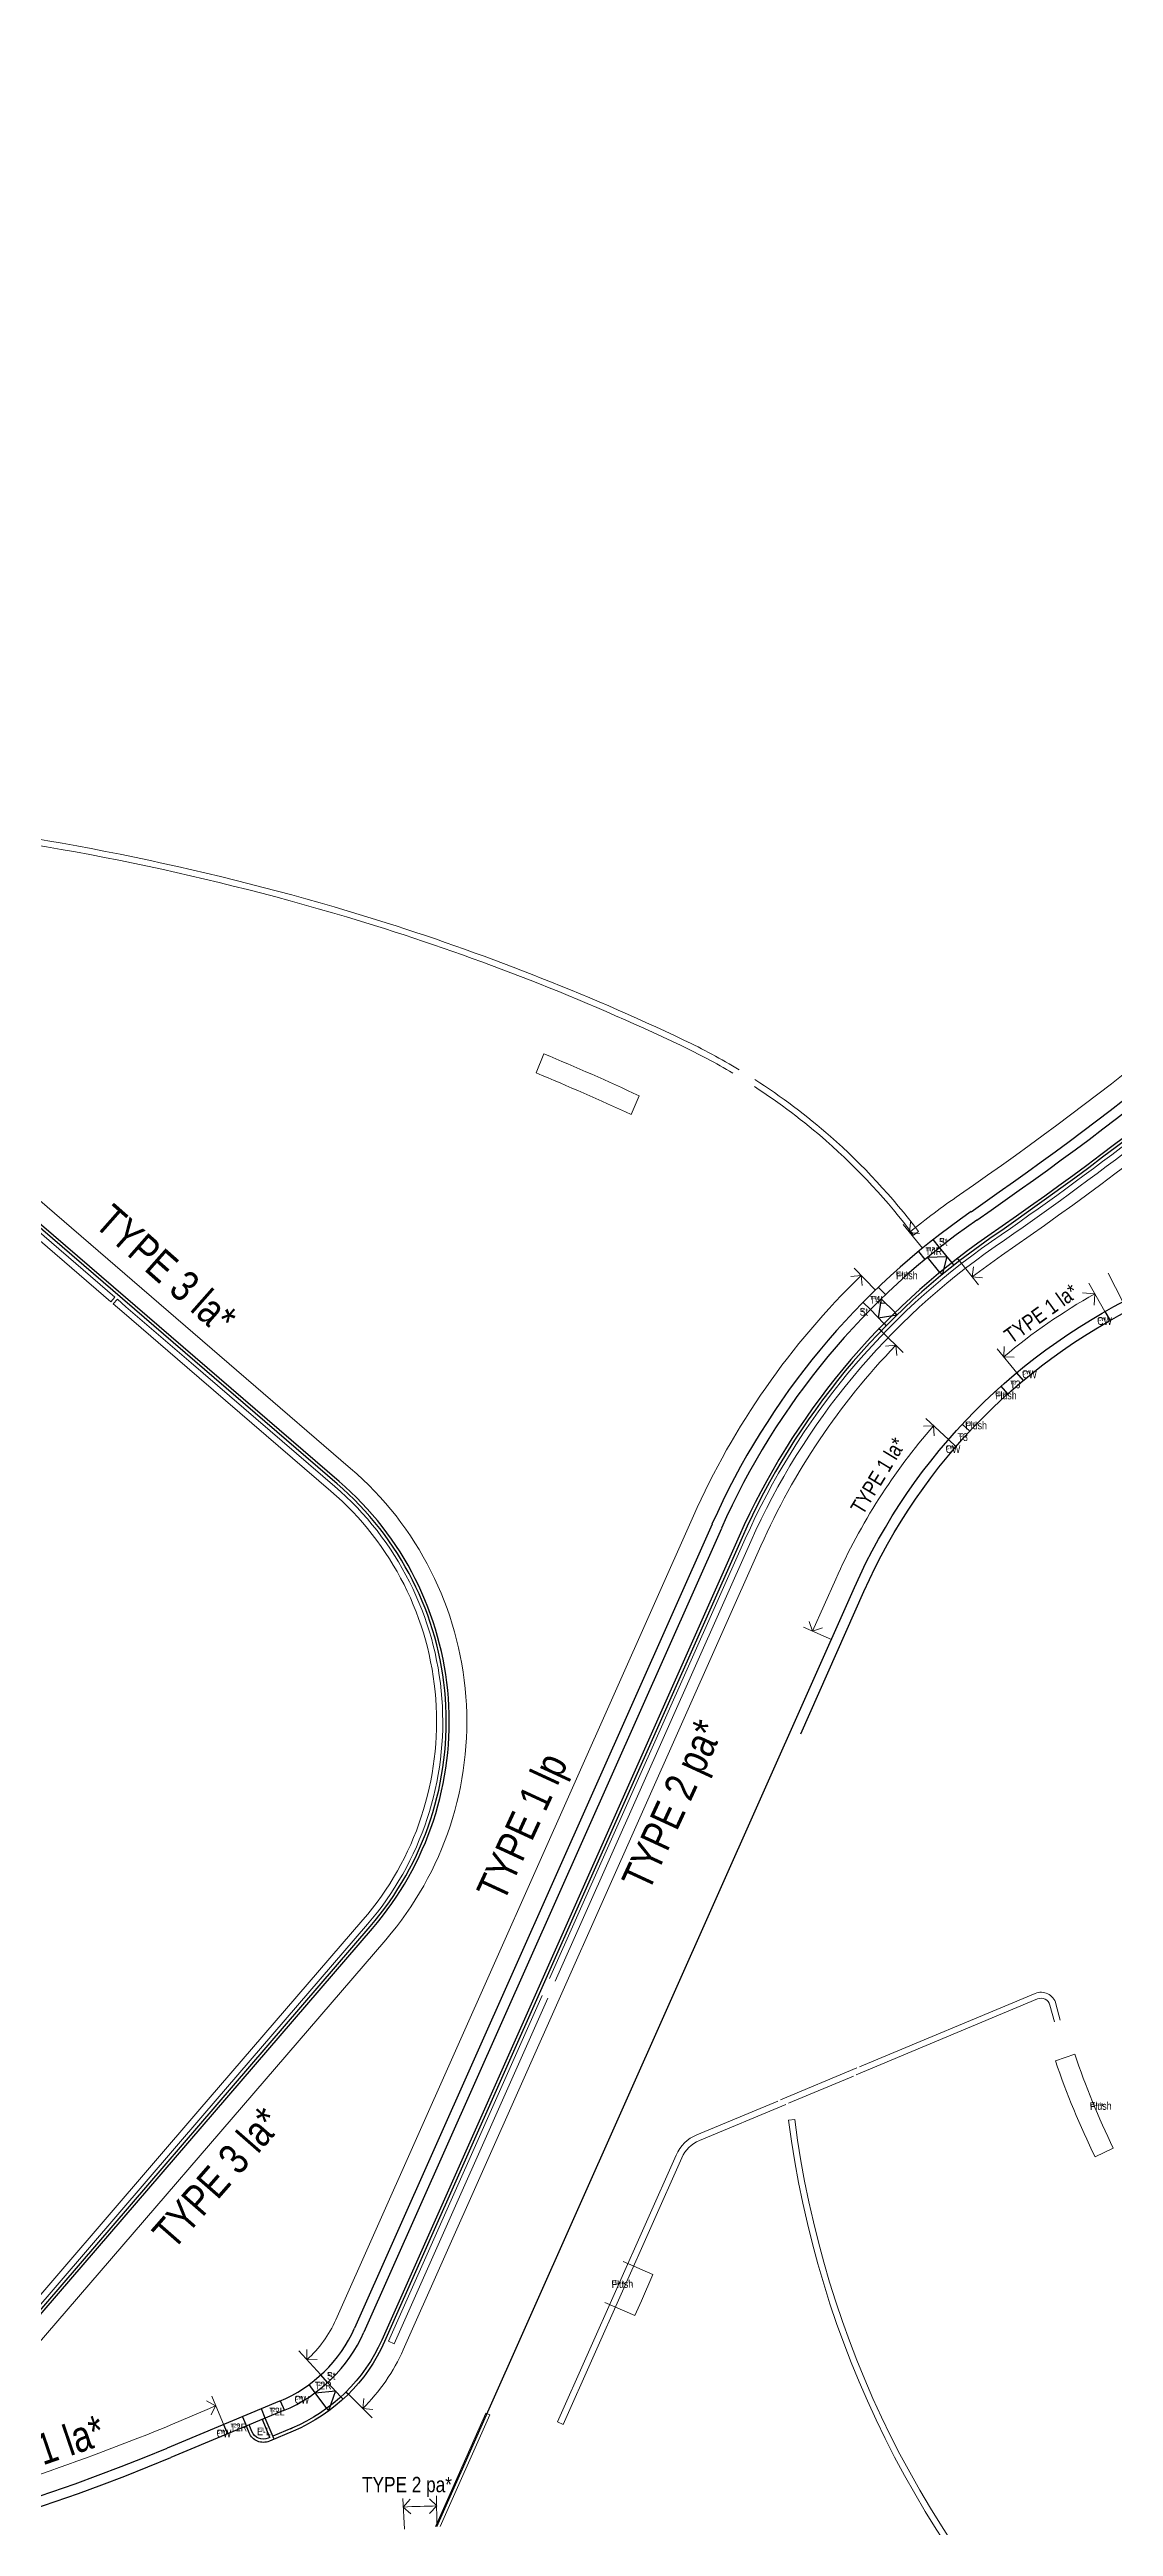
# Model space of a CAD drawing. Extents: x 832756 to 834508, y 817753 to 818399.
# Drawn here: x 834050.4 to 834102.2, y 817814.3 to 817935.1 of the extents above; entities that cross this region are included whole.
import ezdxf

# ---------------------------------------------------------------- set-up
doc = ezdxf.new("R2010")
doc.units = 0
doc.header["$MEASUREMENT"] = 0
doc.linetypes.add('ACAD_ISO02W100', pattern=[15, 12, -3])
for name, color, linetype, lineweight in [('000-PAV-Concrete-b', 1, 'Continuous', 25), ('000-PAV-Reused tiles-b', 3, 'Continuous', 15), ('000-West8 - Transition pieces', 2, 'Continuous', 30), ('000-West8 - Transition pieces @ 0.25', 2, 'Continuous', 30), ('000-West8 - Transition pieces @ 0.5', 2, 'Continuous', 30), ('020-gutter-b-a', 8, 'ACAD_ISO02W100', 9), ('KERBS TYPE', 3, 'Continuous', 0)]:
    doc.layers.add(name, color=color, linetype=linetype, lineweight=lineweight)
doc.styles.add('base plan(mm)$0$SWIS721 LT', font='swiss.ttf')
doc.styles.add('W8 TOPO wkcd', font='swissc.ttf', dxfattribs={"height": 1.1})
doc.linetypes.add('FENCELINE1', pattern='A,6.35,-2.54,[133,ltypeshp.shx,S=2.54,R=0,X=-2.54,Y=0],-2.54,25.4', length=36.83)

# ---------------------------------------------------------------- blocks, each defined once
blk = doc.blocks.new('*U143')
at = {"layer": '000-West8 - Transition pieces @ 0.25', "insert": (0, 0), "char_height": 0.188, "attachment_point": 1, "style": 'W8 TOPO wkcd'}
blk.add_mtext_dynamic_manual_height_columns('CW', width=0.3732, gutter_width=1.38, heights=[0.202], dxfattribs=at)
at = {"layer": '000-West8 - Transition pieces @ 0.5', "insert": (0, 0), "char_height": 0.375, "attachment_point": 1, "style": 'W8 TOPO wkcd'}
blk.add_mtext_dynamic_manual_height_columns('CW', width=0.7465, gutter_width=2.75, heights=[0.405], dxfattribs=at)
blk = doc.blocks.new('CW')
at = {"layer": '000-West8 - Transition pieces'}
blk.add_blockref('*U143', (0, 0), dxfattribs=at)
blk = doc.blocks.new('*U138')
at = {"layer": '000-West8 - Transition pieces @ 0.25', "insert": (0, 0), "char_height": 0.188, "attachment_point": 1, "style": 'W8 TOPO wkcd'}
blk.add_mtext_dynamic_manual_height_columns('Flush', width=0.3732, gutter_width=1.38, heights=[0.202], dxfattribs=at)
at = {"layer": '000-West8 - Transition pieces @ 0.5', "insert": (0, 0), "char_height": 0.375, "attachment_point": 1, "style": 'W8 TOPO wkcd'}
blk.add_mtext_dynamic_manual_height_columns('Flush', width=0.7465, gutter_width=2.75, heights=[0.405], dxfattribs=at)
blk = doc.blocks.new('Flush')
at = {"layer": '000-West8 - Transition pieces'}
blk.add_blockref('*U138', (0, 0), dxfattribs=at)
blk = doc.blocks.new('*U154')
at = {"layer": '000-West8 - Transition pieces @ 0.25', "insert": (0, 0), "char_height": 0.188, "attachment_point": 1, "style": 'W8 TOPO wkcd'}
blk.add_mtext_dynamic_manual_height_columns('T3', width=0.3732, gutter_width=1.38, heights=[0.202], dxfattribs=at)
at = {"layer": '000-West8 - Transition pieces @ 0.5', "insert": (0, 0), "char_height": 0.375, "attachment_point": 1, "style": 'W8 TOPO wkcd'}
blk.add_mtext_dynamic_manual_height_columns('T3', width=0.7465, gutter_width=2.75, heights=[0.405], dxfattribs=at)
blk = doc.blocks.new('T3')
at = {"layer": '000-West8 - Transition pieces'}
blk.add_blockref('*U154', (0, 0), dxfattribs=at)
blk = doc.blocks.new('*U137')
at = {"layer": '000-West8 - Transition pieces @ 0.25', "insert": (0, 0), "char_height": 0.188, "attachment_point": 1, "style": 'W8 TOPO wkcd'}
blk.add_mtext_dynamic_manual_height_columns('St', width=0.3732, gutter_width=1.38, heights=[0.202], dxfattribs=at)
at = {"layer": '000-West8 - Transition pieces @ 0.5', "insert": (0, 0), "char_height": 0.375, "attachment_point": 1, "style": 'W8 TOPO wkcd'}
blk.add_mtext_dynamic_manual_height_columns('St', width=0.7465, gutter_width=2.75, heights=[0.405], dxfattribs=at)
blk = doc.blocks.new('St')
at = {"layer": '000-West8 - Transition pieces'}
blk.add_blockref('*U137', (0, 0), dxfattribs=at)
blk = doc.blocks.new('*U155')
at = {"layer": '000-West8 - Transition pieces @ 0.25', "insert": (0, 0), "char_height": 0.188, "attachment_point": 1, "style": 'W8 TOPO wkcd'}
blk.add_mtext_dynamic_manual_height_columns('T4L', width=0.3989, gutter_width=1.38, heights=[0.205], dxfattribs=at)
at = {"layer": '000-West8 - Transition pieces @ 0.5', "insert": (0, 0), "char_height": 0.375, "attachment_point": 1, "style": 'W8 TOPO wkcd'}
blk.add_mtext_dynamic_manual_height_columns('T4L', width=0.7978, gutter_width=2.75, heights=[0.411], dxfattribs=at)
blk = doc.blocks.new('T4L')
at = {"layer": '000-West8 - Transition pieces'}
blk.add_blockref('*U155', (0, 0), dxfattribs=at)
blk = doc.blocks.new('*U149')
at = {"layer": '000-West8 - Transition pieces @ 0.25', "insert": (0, 0), "char_height": 0.188, "attachment_point": 1, "style": 'W8 TOPO wkcd'}
blk.add_mtext_dynamic_manual_height_columns('T4R', width=0.3989, gutter_width=1.38, heights=[0.205], dxfattribs=at)
at = {"layer": '000-West8 - Transition pieces @ 0.5', "insert": (0, 0), "char_height": 0.375, "attachment_point": 1, "style": 'W8 TOPO wkcd'}
blk.add_mtext_dynamic_manual_height_columns('T4R', width=0.7978, gutter_width=2.75, heights=[0.411], dxfattribs=at)
blk = doc.blocks.new('T4R')
at = {"layer": '000-West8 - Transition pieces'}
blk.add_blockref('*U149', (0, 0), dxfattribs=at)
blk = doc.blocks.new('*U142')
at = {"layer": '000-West8 - Transition pieces @ 0.25', "insert": (0, 0), "char_height": 0.188, "attachment_point": 1, "style": 'W8 TOPO wkcd'}
blk.add_mtext_dynamic_manual_height_columns('T2R', width=0.3989, gutter_width=1.38, heights=[0.205], dxfattribs=at)
at = {"layer": '000-West8 - Transition pieces @ 0.5', "insert": (0, 0), "char_height": 0.375, "attachment_point": 1, "style": 'W8 TOPO wkcd'}
blk.add_mtext_dynamic_manual_height_columns('T2R', width=0.7978, gutter_width=2.75, heights=[0.411], dxfattribs=at)
blk = doc.blocks.new('T2R')
at = {"layer": '000-West8 - Transition pieces'}
blk.add_blockref('*U142', (0, 0), dxfattribs=at)
blk = doc.blocks.new('*U141')
at = {"layer": '000-West8 - Transition pieces @ 0.25', "insert": (0, 0), "char_height": 0.188, "attachment_point": 1, "style": 'W8 TOPO wkcd'}
blk.add_mtext_dynamic_manual_height_columns('T2L', width=0.3732, gutter_width=1.38, heights=[0.202], dxfattribs=at)
at = {"layer": '000-West8 - Transition pieces @ 0.5', "insert": (0, 0), "char_height": 0.375, "attachment_point": 1, "style": 'W8 TOPO wkcd'}
blk.add_mtext_dynamic_manual_height_columns('T2L', width=0.7465, gutter_width=2.75, heights=[0.405], dxfattribs=at)
blk = doc.blocks.new('T2L')
at = {"layer": '000-West8 - Transition pieces'}
blk.add_blockref('*U141', (0, 0), dxfattribs=at)
blk = doc.blocks.new('*U156')
at = {"layer": '000-West8 - Transition pieces @ 0.25', "insert": (0, 0), "char_height": 0.188, "attachment_point": 1, "style": 'W8 TOPO wkcd'}
blk.add_mtext_dynamic_manual_height_columns('E-L', width=0.3732, gutter_width=1.38, heights=[0.202], dxfattribs=at)
at = {"layer": '000-West8 - Transition pieces @ 0.5', "insert": (0, 0), "char_height": 0.375, "attachment_point": 1, "style": 'W8 TOPO wkcd'}
blk.add_mtext_dynamic_manual_height_columns('E-L', width=0.7465, gutter_width=2.75, heights=[0.405], dxfattribs=at)
blk = doc.blocks.new('E-L')
at = {"layer": '000-West8 - Transition pieces'}
blk.add_blockref('*U156', (0, 0), dxfattribs=at)
blk = doc.blocks.new('A$C1F770982')
at = {"layer": '020-gutter-b-a', "color": 2, "linetype": 'FENCELINE1', "ltscale": 4e-05}
for points in [[(834029.87, 817900.16, 0.025154), (834043.86, 817897.15, -0.045251), (834066.22, 817892.39, -0.034611), (834081.17, 817886.53, -0.023309), (834083.68, 817885.19)], [(834029.95, 817900.45, 0.025143), (834043.9, 817897.45, -0.045239), (834066.31, 817892.67, -0.034613), (834081.3, 817886.8, -0.024776), (834083.99, 817885.35)], [(834110.38, 817887.81, -0.025311), (834096.3, 817876.98, 0.137723), (834084.29, 817862.48), (834074.75, 817841.04)], [(834110.58, 817887.58, -0.025311), (834096.47, 817876.73, 0.137723), (834084.56, 817862.36), (834075.03, 817840.92)], [(834006.37, 817862.14), (834022.58, 817880.97, -0.414214), (834043.92, 817882.57), (834053.56, 817874.27)], [(834006.6, 817861.95), (834022.81, 817880.78, -0.414214), (834043.72, 817882.34), (834053.36, 817874.04)], [(834084.74, 817884.53, -0.035934), (834088.24, 817881.88)], [(834084.75, 817884.88, -0.037403), (834088.44, 817882.1)], [(834088.24, 817881.88, -0.051279), (834092.49, 817877.29)], [(834088.44, 817882.1, -0.051285), (834092.73, 817877.47)], [(834053.48, 817873.94), (834053.9, 817873.58), (834057.08, 817870.84), (834064.09, 817864.81, -0.414214), (834065.65, 817843.9), (834057.61, 817834.56)], [(834053.68, 817874.16), (834054.1, 817873.8), (834057.27, 817871.07), (834064.28, 817865.04, -0.414214), (834065.88, 817843.7), (834057.84, 817834.36)], [(834099.64, 817839.01), (834099.43, 817839.82, 0.455434), (834098.42, 817840.32)], [(834099.36, 817838.93), (834099.14, 817839.75, 0.455434), (834098.53, 817840.05)], [(834081.93, 817833.43, 0.191214), (834080.92, 817832.44), (834075.13, 817819.43)], [(834086.4, 817834.14, 0.168795), (834100.65, 817805.5, -0.253962), (834103.54, 817796.94), (834103.28, 817795.13)], [(834086.7, 817834.18, 0.168771), (834100.85, 817805.72, -0.253733), (834103.84, 817796.89), (834103.61, 817795.26)], [(834082.05, 817833.15, 0.191214), (834081.2, 817832.31), (834075.41, 817819.31)]]:
    blk.add_lwpolyline(points, format="xyb", dxfattribs=at)
for points in [[(834092.49, 817877.29), (834092.73, 817877.47)], [(834053.36, 817874.04), (834053.56, 817874.27)], [(834053.48, 817873.94), (834053.68, 817874.16)], [(834074.39, 817840.22), (834066.89, 817823.36)], [(834074.66, 817840.09), (834067.17, 817823.24)], [(834089.69, 817836.35), (834098.53, 817840.05)], [(834089.86, 817836.74), (834098.42, 817840.32)], [(834086, 817835.13), (834089.72, 817836.69)], [(834086.39, 817834.97), (834089.56, 817836.29)], [(834081.93, 817833.43), (834085.87, 817835.07)], [(834082.05, 817833.15), (834086.26, 817834.91)], [(834057.61, 817834.56), (834046.49, 817821.63), (834045.79, 817821.26), (834044.03, 817821.14)], [(834057.84, 817834.36), (834046.68, 817821.39), (834045.87, 817820.96), (834044.05, 817820.84)], [(834086.7, 817834.18), (834086.4, 817834.14)], [(834067.17, 817823.24), (834066.89, 817823.36)], [(834071.65, 817819.85), (834069.19, 817814.33)], [(834071.83, 817819.77), (834069.41, 817814.33)], [(834071.65, 817819.85), (834071.83, 817819.77)], [(834075.13, 817819.43), (834075.41, 817819.31)]]:
    blk.add_lwpolyline(points, dxfattribs=at)

msp = doc.modelspace()

# ---------------------------------------------------------------- linework, layer by layer
at = {"layer": '000-PAV-Concrete-b'}
for p, q in [((834093.78, 817875.47), (834093.18, 817876.21)), ((834094.37, 817875.94), (834093.76, 817876.68)), ((834091.05, 817872.98), (834090.39, 817873.66)), ((834091.59, 817873.51), (834090.92, 817874.19)), ((834082.67, 817863.2), (834065.24, 817824)), ((834083.13, 817862.99), (834065.7, 817823.8)), ((834069.26, 817814.33), (834089.61, 817860.11)), ((834086.99, 817852.98), (834090.07, 817859.91)), ((834064.58, 817820.65), (834063.93, 817821.35)), ((834061.59, 817820.44), (834056.1, 817818.15)), ((834063.33, 817820.85), (834064.31, 817820.94)), ((834063.89, 817820.09), (834063.33, 817820.85)), ((834064.31, 817820.94), (834063.98, 817819.97)), ((834061.78, 817819.98), (834056.29, 817817.69))]:
    msp.add_line(p, q, dxfattribs=at)
for points in [[(834141.83, 817928.39), (834133.96, 817915.28, -0.067646), (834117.13, 817894.3, -0.038667), (834096.12, 817877.24)], [(834141.96, 817928.31), (834134.08, 817915.2, -0.067646), (834117.23, 817894.2, -0.038667), (834096.21, 817877.12)], [(834046.9, 817821.16), (834066.12, 817843.49, 0.414214), (834064.49, 817865.28), (834044.12, 817882.81, 0.414214), (834022.34, 817881.18), (834006.12, 817862.34, 0.334705), (834006.59, 817838.95), (834008.7, 817835.71), (834008.93, 817832.13), (834006.89, 817826.89), (834004.26, 817823.27), (834009.91, 817817.6), (834013.42, 817814.55), (834017.9, 817818.96, -0.354054), (834028.29, 817818.34, -0.179645), (834028.72, 817817.51), (834029.02, 817814.96)], [(834046.79, 817821.26), (834066.01, 817843.59, 0.414214), (834064.39, 817865.17), (834044.03, 817882.7, 0.414214), (834022.45, 817881.08), (834006.24, 817862.25, 0.334709), (834006.71, 817839.04), (834008.84, 817835.76), (834009.08, 817832.11), (834007.02, 817826.82), (834004.45, 817823.29), (834010.01, 817817.71), (834013.42, 817814.76), (834017.81, 817819.07, -0.354446), (834028.39, 817818.45, -0.179645), (834028.87, 817817.53), (834029.17, 817814.98)], [(834096.12, 817877.24, 0.137723), (834083.99, 817862.61), (834066.57, 817823.42, -0.190351), (834062.19, 817819.12, -0.137118)], [(834096.21, 817877.12, 0.137723), (834084.13, 817862.55), (834066.71, 817823.35, -0.190351), (834062.25, 817818.98, -0.175349)], [(834089.61, 817860.11, -0.182634), (834104.03, 817874.69, -18.004564)], [(834090.07, 817859.91, -0.182634), (834104.24, 817874.24, -0.061273)], [(834062.25, 817818.98), (834061.09, 817818.49, -0.414214), (834060.1, 817818.9), (834059.97, 817819.22)], [(834061.12, 817818.67), (834061.03, 817818.63, -0.414214), (834060.24, 817818.96), (834060.11, 817819.28)]]:
    msp.add_lwpolyline(points, format="xyb", dxfattribs=at)
for points in [[(834093.18, 817876.21), (834094.11, 817876.25), (834093.88, 817875.36)], [(834090.92, 817874.19), (834090.77, 817873.26), (834091.69, 817873.4)], [(834061.12, 817818.67), (834060.75, 817819.55)], [(834061.32, 817818.59), (834060.89, 817819.61)], [(834062.19, 817819.12), (834061.26, 817818.73)]]:
    msp.add_lwpolyline(points, dxfattribs=at)
at = {"layer": '000-PAV-Concrete-b', "ltscale": 0.01}
for points in [[(834003.18, 817811.78, 0.052259), (834018.73, 817810.17, 0.098675), (834056.29, 817817.69)], [(834003.28, 817812.27, 0.052259), (834018.73, 817810.67, 0.098675), (834056.1, 817818.15)]]:
    msp.add_lwpolyline(points, format="xyb", dxfattribs=at)
at = {"layer": '000-PAV-Concrete-b'}
for centre, radius, start, end in [((833996.46, 818021.37), 173.78, 304.6627, 313.52), ((833996.46, 818021.37), 174.28, 304.6627, 313.52), ((834116.11, 817848.33), 36.6, 124.6627, 156.0291), ((834116.11, 817848.33), 36.1, 124.6627, 156.0291), ((834104.27, 817865.55), 8.1, 124.5268, 124.5268), ((834058.94, 817826.81), 6.9, 292.5986, 336.0291), ((834058.94, 817826.81), 7.4, 292.5986, 336.0291), ((834059.37, 817825.8), 7.25, 292.2863, 292.9197)]:
    msp.add_arc(centre, radius, start, end, dxfattribs=at)
at = {"layer": '000-PAV-Reused tiles-b'}
for points in [[(834074.47, 817886.13), (834074.09, 817885.2, -0.010456), (834078.73, 817883.17), (834079.12, 817884.08, 0.01134)], [(834100.35, 817837.36), (834099.41, 817837.03, 0.031161), (834101.34, 817832.35), (834102.23, 817832.78, -0.031161)]]:
    msp.add_lwpolyline(points, format="xyb", close=True, dxfattribs=at)
msp.add_lwpolyline([(834077.45, 817825.25), (834078.9, 817824.61), (834079.23, 817825.34), (834079.79, 817826.61), (834078.34, 817827.25)], dxfattribs=at)
at = {"layer": '000-West8 - Transition pieces'}
for p, q in [((834059.78, 817819.68), (834059.97, 817819.22)), ((834060.89, 817819.61), (834060.7, 817820.07))]:
    msp.add_line(p, q, dxfattribs=at)
for points in [[(834093.76, 817876.68), (834093.45, 817877.07)], [(834092.73, 817876.49), (834093.05, 817876.1)], [(834094.35, 817875.96), (834094.46, 817875.82)], [(834094.73, 817876.04), (834094.63, 817876.17)], [(834090.78, 817874.74), (834091.13, 817874.39)], [(834093.77, 817875.49), (834093.88, 817875.36)], [(834090.39, 817873.66), (834090.03, 817874.01)], [(834091.57, 817873.52), (834091.69, 817873.4)], [(834101.82, 817873.56), (834102.07, 817873.13)], [(834090.92, 817872.62), (834090.79, 817872.74)], [(834091.04, 817872.99), (834091.16, 817872.87)], [(834097.09, 817869.55), (834096.76, 817869.93)], [(834097.85, 817870.21), (834097.52, 817870.58)], [(834094.56, 817866.99), (834094.19, 817867.33)], [(834095.23, 817867.73), (834094.87, 817868.07)], [(834063.93, 817821.35), (834063.6, 817821.72)], [(834061.62, 817820.45), (834061.82, 817819.99)], [(834063.33, 817820.85), (834063.03, 817821.25)], [(834063.88, 817820.1), (834063.98, 817819.97)], [(834064.56, 817820.66), (834064.68, 817820.54)], [(834064.82, 817820.9), (834064.94, 817820.78)], [(834058.85, 817819.3), (834059.05, 817818.84)]]:
    msp.add_lwpolyline(points, dxfattribs=at)
at = {"layer": 'KERBS TYPE', "ltscale": 0.000125}
for p, q in [((834092.93, 817876.65), (834091.98, 817877.81)), ((834089.59, 817875.68), (834090.64, 817874.61)), ((834101.03, 817874.94), (834101.82, 817873.56)), ((834101.98, 817875.43), (834102.7, 817874.04)), ((834097.52, 817870.58), (834096.57, 817871.75)), ((834094.19, 817867.33), (834093.09, 817868.35)), ((834087.57, 817857.98), (834088.7, 817860.52)), ((834088.49, 817857.57), (834087.12, 817858.18)), ((834062.52, 817822.9), (834063.6, 817821.72)), ((834058.28, 817820.68), (834059.05, 817818.84)), ((834066.1, 817819.62), (834064.94, 817820.78))]:
    msp.add_line(p, q, dxfattribs=at)
at = {"layer": 'KERBS TYPE'}
for p, q in [((834094.73, 817876.04), (834095.66, 817874.86)), ((834090.92, 817872.62), (834091.99, 817871.57)), ((834067.67, 817814.2), (834067.6, 817815.7)), ((834069.26, 817814.33), (834069.24, 817815.83))]:
    msp.add_line(p, q, dxfattribs=at)
at = {"layer": 'KERBS TYPE', "ltscale": 0.000125, "flags": 128}
for points in [[(834092.29, 817877.42, -0.020267), (834094.73, 817879.25, 0.038667), (834115.44, 817896.08, 0.067646), (834131.86, 817916.54), (834140.48, 817930.9, 0.625274), (834132.15, 817943.72, -0.139813), (834120.64, 817945.51, -0.13446), (834112.69, 817951.58, -0.004834), (834101.61, 817966.27, 0.045991), (834093.83, 817975.24, 0.04243)], [(834141.65, 817925.85), (834134.94, 817914.69, -0.067646), (834117.92, 817893.47, -0.038667), (834096.78, 817876.29, 0.012964), (834095.35, 817875.25, 0.012964)], [(834044.17, 817815.11, -0.136545), (834039.13, 817818.17, -0.614424), (834039.43, 817819.01), (834046.95, 817819.92), (834066.77, 817842.94, 0.414214), (834065.05, 817865.92), (834044.68, 817883.46, 0.414214), (834021.69, 817881.74), (834005.45, 817862.87, 0.334679), (834005.9, 817838.46), (834007.86, 817835.44), (834008.07, 817832.26), (834006.14, 817827.3), (834003.14, 817823.19), (834009.33, 817816.98), (834013.46, 817813.4), (834018.45, 817818.3, -0.351609), (834027.71, 817817.72, -0.179645), (834027.87, 817817.41), (834028.18, 817814.86, -0.172926), (834028.11, 817814.53, -0.172031), (834024.37, 817811.6, -0.172031)], [(834062.92, 817822.46, 0.103186), (834064.33, 817824.41), (834081.76, 817863.6, -0.095917), (834089.94, 817875.32)], [(834096.89, 817871.36, -0.04507), (834101.33, 817874.43, -0.04507)], [(834091.63, 817871.92, 0.087342), (834085.05, 817862.14), (834067.62, 817822.95, -0.092606), (834065.64, 817820.08, -0.092606)], [(834088.7, 817860.52, -0.07437), (834093.47, 817868, -0.07437)], [(834044.76, 817815.27, 0.034651), (834058.47, 817820.22)], [(834067.62, 817815.28, -0.007822), (834069.25, 817815.33)]]:
    msp.add_lwpolyline(points, format="xyb", dxfattribs=at)
for points in [[(834092.35, 817877.92), (834092.29, 817877.42), (834092.79, 817877.37)], [(834095.41, 817875.75), (834095.35, 817875.25), (834095.85, 817875.2)], [(834089.98, 817874.83), (834089.94, 817875.32), (834089.44, 817875.28)], [(834100.73, 817874.47), (834101.33, 817874.43), (834101.29, 817873.88)], [(834091.67, 817871.42), (834091.63, 817871.92), (834091.13, 817871.88)], [(834096.91, 817871.86), (834096.89, 817871.36), (834097.39, 817871.34)], [(834093.49, 817867.5), (834093.47, 817868), (834092.97, 817867.98)], [(834087.41, 817858.45), (834087.57, 817857.98), (834088.05, 817858.14)], [(834062.91, 817822.96), (834062.92, 817822.46), (834063.42, 817822.47)], [(834058.02, 817820.45), (834058.47, 817820.22), (834058.25, 817819.78)], [(834065.69, 817820.57), (834065.64, 817820.08), (834066.14, 817820.03)], [(834067.99, 817814.95), (834067.62, 817815.28), (834067.95, 817815.66)], [(834068.9, 817814.97), (834069.25, 817815.33), (834068.89, 817815.68)]]:
    msp.add_lwpolyline(points, dxfattribs=at)

# ---------------------------------------------------------------- block references
at = {"layer": '000-West8 - Transition pieces'}
for name, p in [('St', (834093.74, 817877.15)), ('T4R', (834093.07, 817876.69)), ('Flush', (834091.64, 817875.51)), ('St', (834089.87, 817873.74)), ('T4L', (834090.37, 817874.33)), ('CW', (834101.45, 817873.29)), ('Flush', (834096.47, 817869.66)), ('T3', (834097.2, 817870.2)), ('CW', (834097.79, 817870.69)), ('T3', (834094.64, 817867.63)), ('Flush', (834095.02, 817868.2)), ('CW', (834094.06, 817867.04)), ('T2R', (834063.31, 817821.39)), ('St', (834063.9, 817821.86)), ('T2L', (834061.09, 817820.12)), ('CW', (834062.32, 817820.7)), ('CW', (834058.52, 817819.05)), ('T2R', (834059.19, 817819.35)), ('E-L', (834060.49, 817819.15))]:
    msp.add_blockref(name, p, dxfattribs=at)
at = {"layer": '000-West8 - Transition pieces', "rotation": 0.9525628939966897}
for p in [(834101.09, 817835.01, 4.99), (834077.77, 817826.33, 4.99)]:
    msp.add_blockref('Flush', p, dxfattribs=at)
at = {"layer": '020-gutter-b-a'}
msp.add_blockref('A$C1F770982', (0, 0), dxfattribs=at)

# ---------------------------------------------------------------- texts
at = {"layer": 'KERBS TYPE', "style": 'base plan(mm)$0$SWIS721 LT', "width": 0.8}
for s, height, rotation, p in [('TYPE 3 la*', 1.5, 318.5281, (834052.49, 817877.77)), ('TYPE 1 la*', 0.75, 35.5966, (834097.26, 817871.97)), ('TYPE 1 la*', 0.75, 58.7063, (834090.02, 817863.61)), ('TYPE 2 pa*', 1.5, 65.2293, (834079.58, 817845.23)), ('TYPE 1 lp', 1.5, 65.2293, (834072.51, 817844.72)), ('TYPE 3 la*', 1.5, 48.8064, (834056.41, 817827.76)), ('TYPE 1 la*', 1.5, 18.8524, (834045.46, 817815.74))]:
    msp.add_text(s, height=height, rotation=rotation, dxfattribs=at).set_placement(p)
msp.add_text('TYPE 2 pa*', height=0.75, dxfattribs=at).set_placement((834065.61, 817816))

doc.saveas('drawing.dxf')
